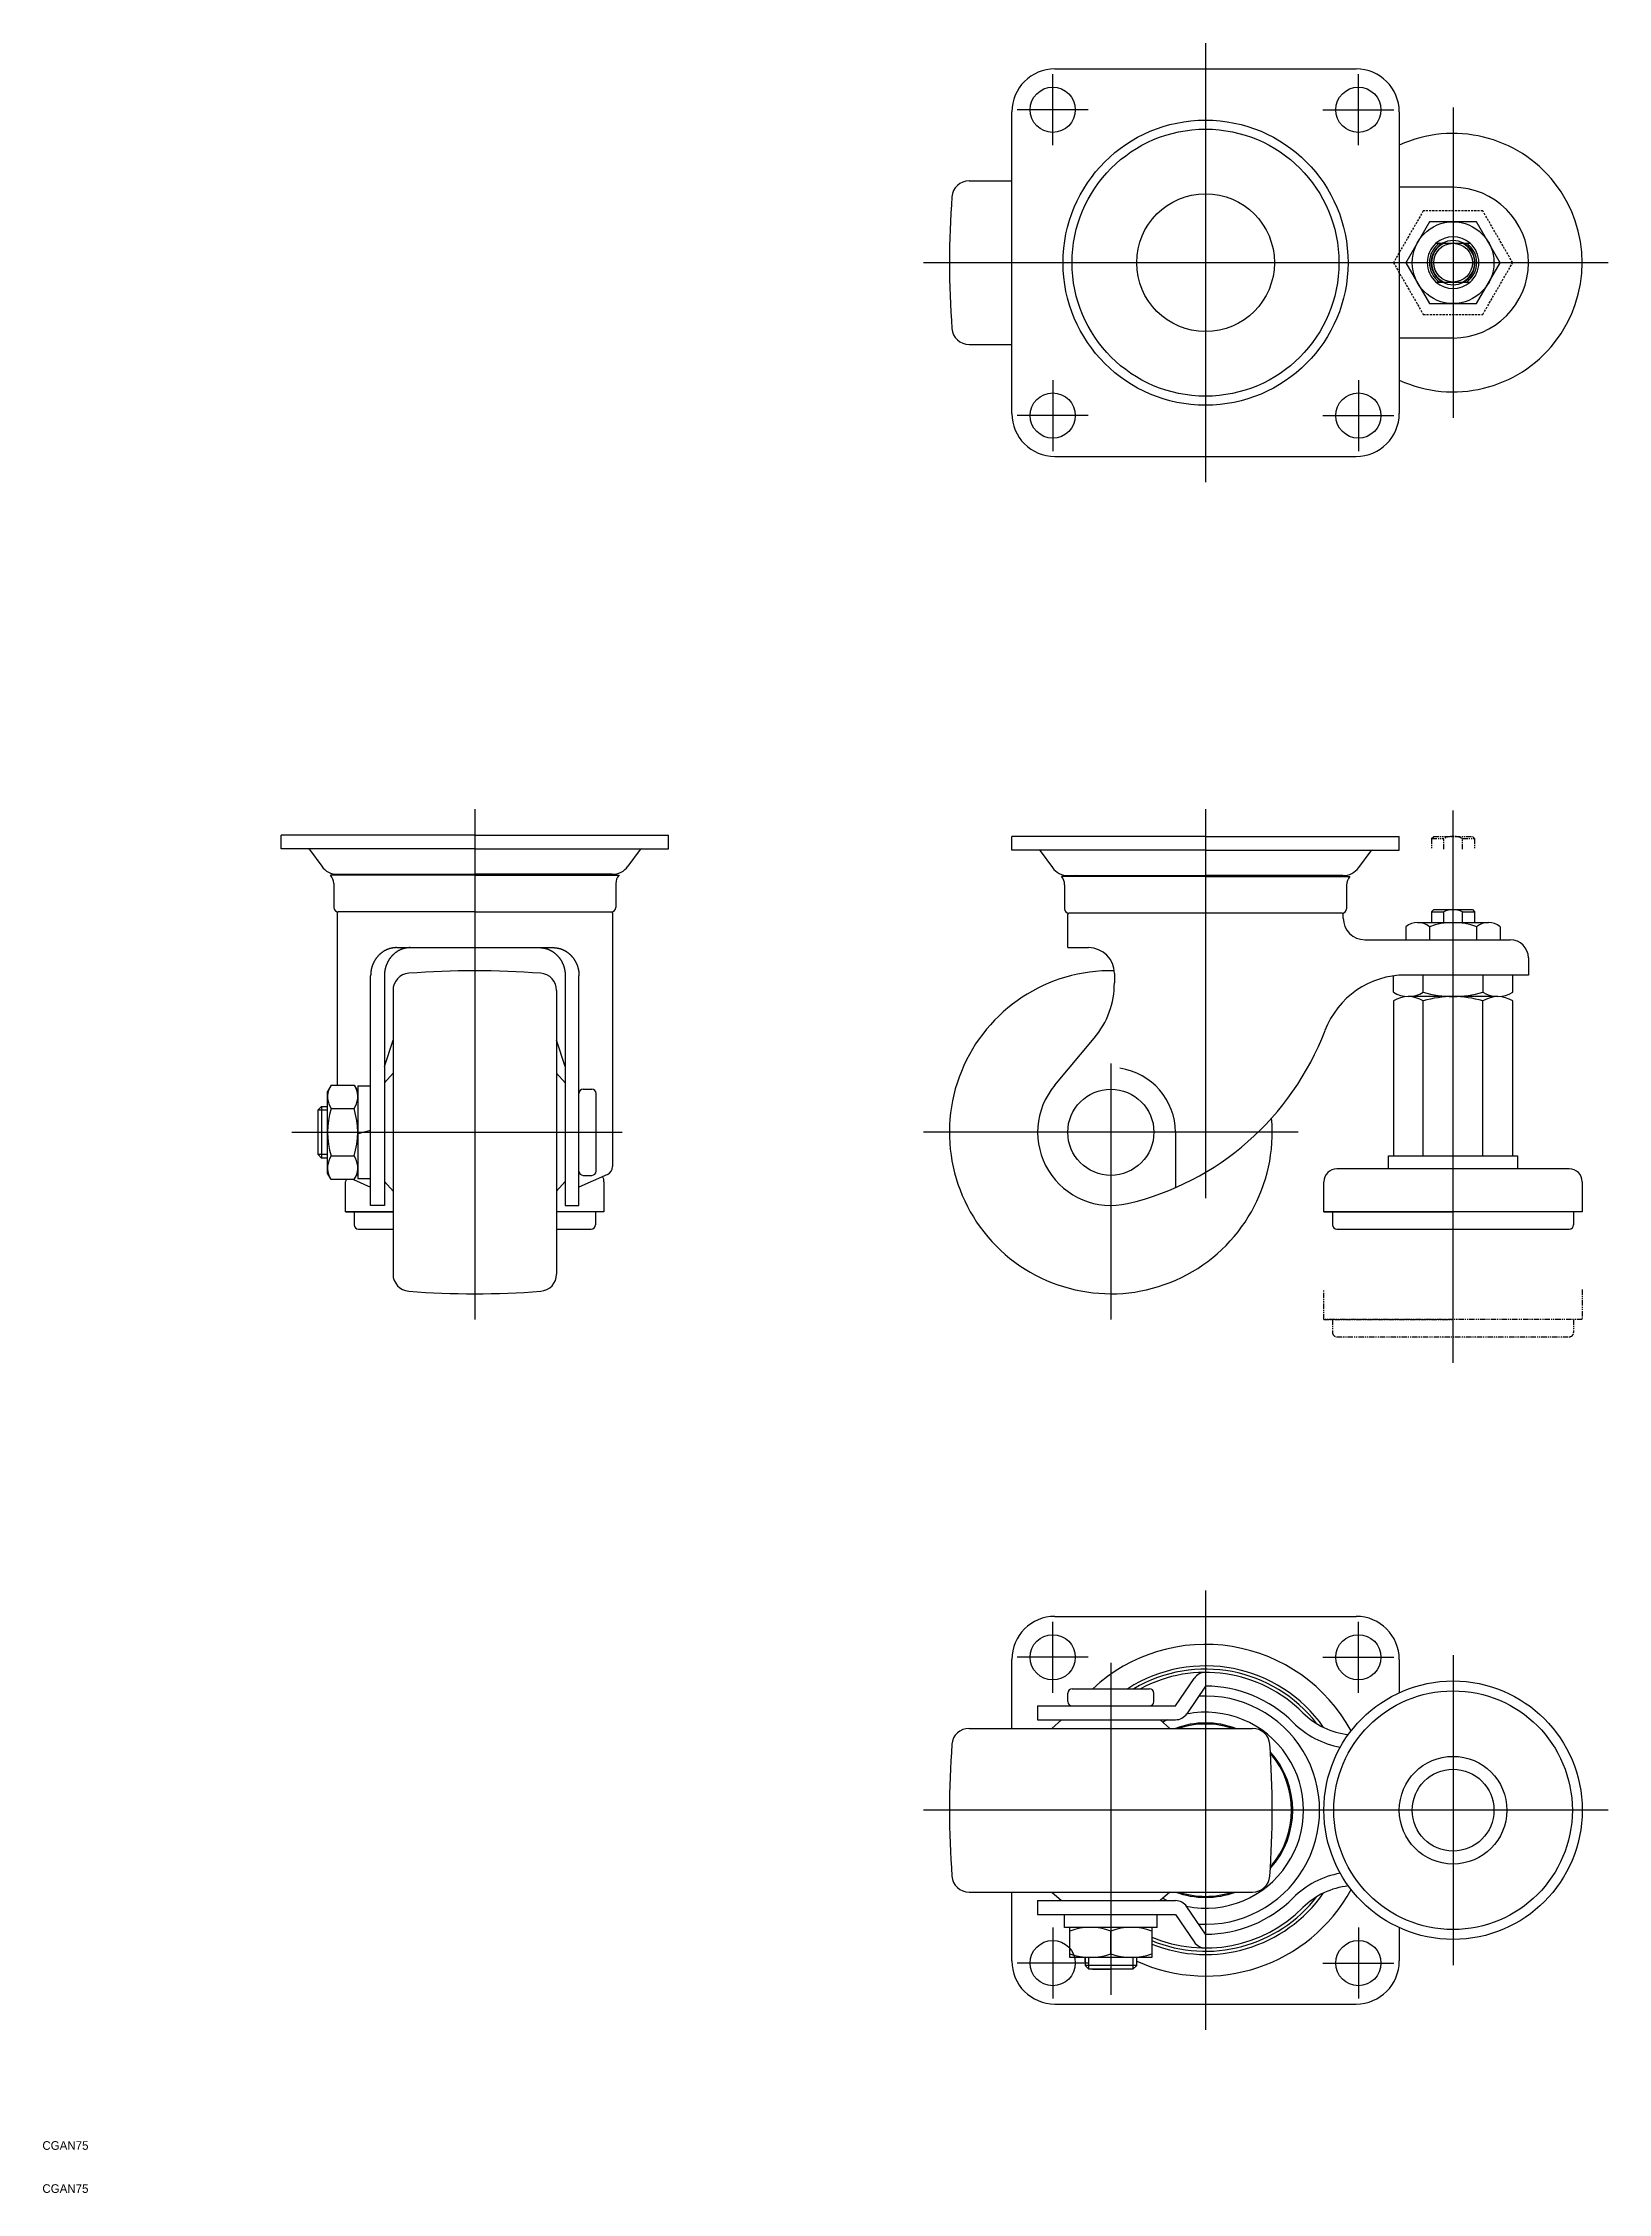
# Model space of a CAD drawing. Extents: x 10 to 374, y 10 to 509.
import ezdxf

# ---------------------------------------------------------------- set-up
doc = ezdxf.new("R2010")
doc.units = 0
for name, pattern in [('CENTER', [2, 1.25, -0.25, 0.25, -0.25]), ('DASHED', [0.75, 0.5, -0.25]), ('PHANTOM', [2.5, 1.25, -0.25, 0.25, -0.25, 0.25, -0.25])]:
    doc.linetypes.add(name, pattern=pattern)
doc.layers.get('0').update_dxf_attribs({"linetype": 'CONTINUOUS'})
doc.layers.add('CENTER', color=1, linetype='CENTER')

msp = doc.modelspace()

# ---------------------------------------------------------------- linework, layer by layer
at = {"color": 7, "linetype": 'CONTINUOUS'}
for p, q in [((245.2, 503.15), (315.2, 503.15)), ((235.2, 423.15), (235.2, 493.15)), ((325.2, 493.15), (325.2, 423.15)), ((225.27, 477.15), (235.2, 477.15)), ((337.7, 475.65), (325.2, 475.65)), ((333.73, 462.65), (341.66, 462.65)), ((333.73, 453.65), (341.66, 453.65)), ((337.7, 440.65), (325.2, 440.65)), ((225.27, 439.15), (235.2, 439.15)), ((245.2, 413.15), (315.2, 413.15)), ((110.45, 325.25), (65.45, 325.25)), ((65.45, 322.05), (65.45, 325.25)), ((110.45, 325.25), (155.45, 325.25)), ((155.45, 322.05), (155.45, 325.25)), ((280.2, 324.95), (235.2, 324.95)), ((235.2, 321.75), (235.2, 324.95)), ((280.2, 324.95), (325.2, 324.95)), ((325.2, 321.75), (325.2, 324.95)), ((110.45, 322.05), (65.45, 322.05)), ((72.07, 321.88), (74.88, 318.01)), ((110.45, 322.05), (155.45, 322.05)), ((148.83, 321.88), (146.03, 318.01)), ((280.2, 321.75), (235.2, 321.75)), ((241.82, 321.58), (244.62, 317.71)), ((280.2, 321.75), (325.2, 321.75)), ((318.58, 321.58), (315.77, 317.71)), ((110.45, 315.95), (76.95, 315.95)), ((78.52, 316.15), (110.45, 316.15)), ((80.37, 316.15), (80.11, 315.95)), ((142.38, 316.15), (110.45, 316.15)), ((110.45, 315.95), (143.95, 315.95)), ((140.54, 316.15), (140.79, 315.95)), ((280.2, 315.65), (246.7, 315.65)), ((248.27, 315.85), (280.2, 315.85)), ((250.11, 315.85), (249.85, 315.65)), ((312.13, 315.85), (280.2, 315.85)), ((280.2, 315.65), (313.7, 315.65)), ((310.28, 315.85), (310.54, 315.65)), ((77.7, 313.97), (77.7, 308.45)), ((143.2, 313.97), (143.2, 308.45)), ((247.45, 313.67), (247.45, 308.15)), ((312.95, 313.65), (312.95, 308.15)), ((78.45, 307.11), (78.45, 267.22)), ((110.45, 307.45), (78.7, 307.45)), ((110.45, 307.45), (142.2, 307.45)), ((142.45, 307.11), (142.45, 248.27)), ((248.2, 299.11), (248.2, 306.81)), ((311.95, 307.15), (248.45, 307.15)), ((312.2, 305.95), (312.2, 307.11)), ((329.47, 304.95), (345.92, 304.95)), ((332.7, 307.45), (333.2, 307.95)), ((332.7, 307.45), (332.7, 304.95)), ((332.7, 307.45), (335.52, 307.45)), ((333.2, 307.95), (342.2, 307.95)), ((335.52, 304.95), (335.52, 307.45)), ((339.88, 304.95), (339.88, 307.45)), ((339.88, 307.45), (342.7, 307.45)), ((342.2, 307.95), (342.7, 307.45)), ((342.7, 307.45), (342.7, 304.95)), ((317.2, 300.95), (351, 300.95)), ((326.73, 303.95), (326.73, 300.95)), ((332.21, 303.95), (332.21, 300.95)), ((343.18, 303.95), (343.18, 300.95)), ((348.67, 303.95), (348.67, 300.95)), ((92.25, 299.11), (128.65, 299.11)), ((248.2, 299.11), (253.03, 299.11)), ((355.2, 296.75), (355.2, 292.75)), ((86.25, 239.25), (86.25, 292.6)), ((89.45, 292.6), (89.45, 239.25)), ((131.45, 292.6), (131.45, 239.25)), ((134.65, 239.25), (134.65, 292.6)), ((259.03, 293.11), (259.03, 290.97)), ((323.84, 288.75), (323.84, 292.55)), ((355.2, 292.75), (326.64, 292.75)), ((330.77, 288.75), (330.77, 292.75)), ((344.62, 292.75), (344.62, 288.75)), ((351.55, 288.75), (351.55, 292.75)), ((91.45, 289.18), (91.45, 223.33)), ((129.45, 289.18), (129.45, 223.33)), ((323.84, 286.75), (323.84, 250.75)), ((348.09, 287.75), (327.3, 287.75)), ((330.77, 250.75), (330.77, 286.75)), ((344.62, 250.75), (344.62, 286.75)), ((351.55, 250.75), (351.55, 286.75)), ((89.45, 271.53), (91.45, 277.67)), ((131.45, 271.53), (129.45, 277.67)), ((245.17, 267.18), (254.35, 278.12)), ((91.45, 269.95), (89.45, 267.7)), ((129.45, 269.95), (131.45, 267.7)), ((77.1, 267.22), (76.25, 265.75)), ((76.25, 246.75), (76.25, 265.75)), ((77.1, 267.22), (82.4, 267.22)), ((82.4, 267.22), (83.25, 265.75)), ((83.25, 267), (83.25, 245.5)), ((83.25, 267), (86.25, 267)), ((135.65, 266.25), (137.65, 266.25)), ((138.65, 247.25), (138.65, 265.25)), ((73.95, 261.38), (74.83, 262.25)), ((73.95, 261.38), (73.95, 251.13)), ((73.95, 260.5), (73.95, 256.25)), ((74.83, 262.25), (74.83, 250.25)), ((74.83, 262.25), (76.25, 262.25)), ((77.1, 261.74), (82.4, 261.74)), ((86.25, 256.65), (83.25, 255.85)), ((273.2, 256.25), (273.2, 243.4)), ((73.95, 251.13), (74.83, 250.25)), ((76.25, 250.25), (74.83, 250.25)), ((77.1, 250.77), (82.4, 250.77)), ((322.7, 250.75), (352.7, 250.75)), ((322.7, 247.75), (322.7, 250.75)), ((352.7, 250.75), (352.7, 247.75)), ((77.1, 245.28), (76.25, 246.75)), ((82.4, 245.28), (77.1, 245.28)), ((80.45, 237.75), (80.45, 244.75)), ((82.24, 245.28), (86.25, 243.49)), ((82.4, 245.28), (83.25, 246.75)), ((83.25, 245.5), (86.25, 245.5)), ((91.45, 242.55), (89.45, 244.8)), ((129.45, 242.55), (131.45, 244.8)), ((141.27, 246.45), (134.65, 243.49)), ((135.65, 246.25), (137.65, 246.25)), ((140.45, 244.75), (140.45, 237.75)), ((307.7, 237.75), (307.7, 244.75)), ((364.7, 247.75), (310.7, 247.75)), ((367.7, 244.75), (367.7, 237.75)), ((80.45, 237.75), (91.45, 237.75)), ((91.45, 237.75), (80.45, 237.75)), ((82.45, 237.75), (82.45, 234.75)), ((89.45, 239.25), (86.25, 239.25)), ((140.45, 237.75), (129.45, 237.75)), ((131.45, 239.25), (134.65, 239.25)), ((138.45, 237.75), (138.45, 234.75)), ((367.7, 237.75), (307.7, 237.75)), ((307.7, 237.75), (337.7, 237.75)), ((309.7, 237.75), (309.7, 234.75)), ((365.7, 237.75), (365.7, 234.75)), ((83.45, 233.75), (91.45, 233.75)), ((129.45, 233.75), (137.45, 233.75)), ((310.7, 233.75), (364.7, 233.75)), ((245.2, 143.85), (315.2, 143.85)), ((235.2, 117.85), (235.2, 133.85)), ((325.2, 133.85), (325.2, 126.12)), ((248.2, 124.05), (248.2, 126.05)), ((249.2, 127.05), (267.2, 127.05)), ((268.2, 124.05), (268.2, 126.05)), ((273.2, 123.05), (277.55, 129.45)), ((280.2, 127.65), (275.84, 121.25)), ((241.2, 123.05), (273.2, 123.05)), ((241.2, 123.05), (241.2, 119.85)), ((241.2, 119.85), (273.2, 119.85)), ((244.5, 117.85), (246.75, 119.85)), ((271.9, 117.85), (269.65, 119.85)), ((225.27, 117.85), (291.12, 117.85)), ((225.27, 79.85), (291.12, 79.85)), ((235.2, 63.85), (235.2, 79.85)), ((241.2, 77.85), (273.2, 77.85)), ((241.2, 77.85), (241.2, 74.65)), ((244.5, 79.85), (246.75, 77.85)), ((271.9, 79.85), (269.65, 77.85)), ((280.2, 70.05), (275.84, 76.45)), ((241.2, 74.65), (273.2, 74.65)), ((247.45, 71.65), (247.45, 74.65)), ((268.95, 71.65), (247.45, 71.65)), ((248.7, 64.65), (248.7, 71.65)), ((258.2, 65.5), (258.2, 70.8)), ((267.7, 71.65), (267.7, 64.65)), ((268.95, 71.65), (268.95, 74.65)), ((273.2, 74.65), (277.55, 68.25)), ((325.2, 71.58), (325.2, 63.85)), ((267.7, 64.65), (248.7, 64.65)), ((252.2, 63.65), (252.2, 64.65)), ((252.2, 64.65), (252.2, 62.82)), ((264.2, 62.82), (252.2, 62.82)), ((253.07, 61.95), (252.2, 62.82)), ((263.32, 61.95), (253.07, 61.95)), ((253.95, 61.95), (258.2, 61.95)), ((262.45, 61.95), (258.2, 61.95)), ((263.32, 61.95), (264.2, 62.82)), ((264.2, 63.65), (264.2, 64.65)), ((264.2, 62.82), (264.2, 64.65)), ((245.2, 53.85), (315.2, 53.85))]:
    msp.add_line(p, q, dxfattribs=at)
at = {"color": 3, "linetype": 'PHANTOM'}
for p, q in [((332.7, 324.45), (333.2, 324.95)), ((333.2, 324.95), (342.2, 324.95)), ((342.2, 324.95), (342.7, 324.45)), ((332.7, 324.45), (335.52, 324.45)), ((332.7, 324.45), (332.7, 321.95)), ((335.52, 321.95), (335.52, 324.45)), ((339.88, 324.45), (342.7, 324.45)), ((339.88, 321.95), (339.88, 324.45)), ((342.7, 324.45), (342.7, 321.95)), ((307.7, 212.75), (307.7, 219.75)), ((367.7, 219.75), (367.7, 212.75)), ((367.7, 212.75), (307.7, 212.75)), ((307.7, 212.75), (337.7, 212.75)), ((309.7, 212.75), (309.7, 209.75)), ((365.7, 212.75), (365.7, 209.75)), ((310.7, 208.75), (364.7, 208.75))]:
    msp.add_line(p, q, dxfattribs=at)
at = {"color": 3, "linetype": 'CONTINUOUS'}
for p, q in [((76.25, 261.38), (73.95, 261.38)), ((73.95, 251.13), (76.25, 251.13)), ((253.07, 61.95), (253.07, 64.65)), ((263.32, 64.65), (263.32, 61.95))]:
    msp.add_line(p, q, dxfattribs=at)
at = {"color": 3, "linetype": 'DASHED'}
msp.add_lwpolyline([(330.77, 470.15), (323.84, 458.15), (330.77, 446.15), (344.62, 446.15), (351.55, 458.15), (344.62, 470.15)], close=True, dxfattribs=at)
at = {"color": 7, "linetype": 'CONTINUOUS'}
msp.add_lwpolyline([(332.21, 467.65), (326.73, 458.15), (332.21, 448.65), (343.18, 448.65), (348.67, 458.15), (343.18, 467.65)], close=True, dxfattribs=at)
for points in [[(92.25, 299.11, 0), (92.18, 299.11, 0), (92.11, 299.11, 0), (92.03, 299.11, 0), (91.96, 299.1, 0), (91.88, 299.1, 0), (91.81, 299.1, 0), (91.74, 299.09, 0), (91.66, 299.08, 0), (91.59, 299.07, 0), (91.52, 299.06, 0), (91.44, 299.05, 0), (91.37, 299.04, 0), (91.3, 299.03, 0), (91.23, 299.02, 0), (91.15, 299, 0), (91.08, 298.99, 0), (91.01, 298.97, 0), (90.94, 298.95, 0), (90.87, 298.94, 0), (90.79, 298.92, 0), (90.72, 298.9, 0), (90.65, 298.88, 0), (90.58, 298.86, 0), (90.51, 298.83, 0), (90.44, 298.81, 0), (90.37, 298.78, 0), (90.3, 298.76, 0), (90.23, 298.73, 0), (90.16, 298.7, 0), (90.09, 298.68, 0), (90.02, 298.65, 0), (89.96, 298.62, 0), (89.89, 298.59, 0), (89.82, 298.55, 0), (89.75, 298.52, 0), (89.69, 298.49, 0), (89.62, 298.45, 0), (89.55, 298.42, 0), (89.49, 298.38, 0), (89.42, 298.34, 0), (89.36, 298.31, 0), (89.29, 298.27, 0), (89.23, 298.23, 0), (89.17, 298.19, 0), (89.1, 298.14, 0), (89.04, 298.1, 0), (88.98, 298.06, 0), (88.92, 298.01, 0), (88.86, 297.97, 0), (88.8, 297.92, 0), (88.74, 297.88, 0), (88.68, 297.83, 0), (88.62, 297.78, 0), (88.56, 297.73, 0), (88.5, 297.69, 0), (88.45, 297.63, 0), (88.39, 297.58, 0), (88.33, 297.53, 0), (88.28, 297.48, 0), (88.22, 297.43, 0), (88.17, 297.37, 0), (88.11, 297.32, 0), (88.06, 297.26, 0), (88.01, 297.2, 0), (87.96, 297.15, 0), (87.91, 297.09, 0), (87.86, 297.03, 0), (87.81, 296.97, 0), (87.76, 296.91, 0), (87.71, 296.85, 0), (87.66, 296.79, 0), (87.61, 296.73, 0), (87.57, 296.67, 0), (87.52, 296.61, 0), (87.48, 296.54, 0), (87.43, 296.48, 0), (87.39, 296.42, 0), (87.35, 296.35, 0), (87.3, 296.29, 0), (87.26, 296.22, 0), (87.22, 296.15, 0), (87.18, 296.08, 0), (87.14, 296.02, 0), (87.11, 295.95, 0), (87.07, 295.88, 0), (87.03, 295.81, 0), (87, 295.74, 0), (86.96, 295.67, 0), (86.93, 295.6, 0), (86.89, 295.53, 0), (86.86, 295.46, 0), (86.83, 295.38, 0), (86.8, 295.31, 0), (86.77, 295.24, 0), (86.74, 295.17, 0), (86.71, 295.09, 0), (86.68, 295.02, 0), (86.65, 294.94, 0), (86.63, 294.87, 0), (86.6, 294.79, 0), (86.58, 294.72, 0), (86.56, 294.64, 0), (86.53, 294.57, 0), (86.51, 294.49, 0), (86.49, 294.41, 0), (86.47, 294.34, 0), (86.45, 294.26, 0), (86.43, 294.18, 0), (86.41, 294.11, 0), (86.4, 294.03, 0), (86.38, 293.95, 0), (86.37, 293.87, 0), (86.35, 293.79, 0), (86.34, 293.71, 0), (86.33, 293.63, 0), (86.32, 293.56, 0), (86.31, 293.48, 0), (86.3, 293.4, 0), (86.29, 293.32, 0), (86.28, 293.24, 0), (86.27, 293.16, 0), (86.27, 293.08, 0), (86.26, 293, 0), (86.26, 292.92, 0), (86.26, 292.84, 0), (86.25, 292.76, 0), (86.25, 292.68, 0), (86.25, 292.6, 0)], [(95.45, 299.11, 0), (95.38, 299.11, 0), (95.31, 299.11, 0), (95.23, 299.11, 0), (95.16, 299.1, 0), (95.08, 299.1, 0), (95.01, 299.1, 0), (94.94, 299.09, 0), (94.86, 299.08, 0), (94.79, 299.07, 0), (94.72, 299.06, 0), (94.64, 299.05, 0), (94.57, 299.04, 0), (94.5, 299.03, 0), (94.43, 299.02, 0), (94.35, 299, 0), (94.28, 298.99, 0), (94.21, 298.97, 0), (94.14, 298.95, 0), (94.07, 298.94, 0), (93.99, 298.92, 0), (93.92, 298.9, 0), (93.85, 298.88, 0), (93.78, 298.86, 0), (93.71, 298.83, 0), (93.64, 298.81, 0), (93.57, 298.78, 0), (93.5, 298.76, 0), (93.43, 298.73, 0), (93.36, 298.7, 0), (93.29, 298.68, 0), (93.22, 298.65, 0), (93.16, 298.62, 0), (93.09, 298.59, 0), (93.02, 298.55, 0), (92.95, 298.52, 0), (92.89, 298.49, 0), (92.82, 298.45, 0), (92.75, 298.42, 0), (92.69, 298.38, 0), (92.62, 298.34, 0), (92.56, 298.31, 0), (92.49, 298.27, 0), (92.43, 298.23, 0), (92.37, 298.19, 0), (92.3, 298.14, 0), (92.24, 298.1, 0), (92.18, 298.06, 0), (92.12, 298.01, 0), (92.06, 297.97, 0), (92, 297.92, 0), (91.94, 297.88, 0), (91.88, 297.83, 0), (91.82, 297.78, 0), (91.76, 297.73, 0), (91.7, 297.69, 0), (91.65, 297.63, 0), (91.59, 297.58, 0), (91.53, 297.53, 0), (91.48, 297.48, 0), (91.42, 297.43, 0), (91.37, 297.37, 0), (91.31, 297.32, 0), (91.26, 297.26, 0), (91.21, 297.2, 0), (91.16, 297.15, 0), (91.11, 297.09, 0), (91.06, 297.03, 0), (91.01, 296.97, 0), (90.96, 296.91, 0), (90.91, 296.85, 0), (90.86, 296.79, 0), (90.81, 296.73, 0), (90.77, 296.67, 0), (90.72, 296.61, 0), (90.68, 296.54, 0), (90.63, 296.48, 0), (90.59, 296.42, 0), (90.55, 296.35, 0), (90.5, 296.29, 0), (90.46, 296.22, 0), (90.42, 296.15, 0), (90.38, 296.08, 0), (90.34, 296.02, 0), (90.31, 295.95, 0), (90.27, 295.88, 0), (90.23, 295.81, 0), (90.2, 295.74, 0), (90.16, 295.67, 0), (90.13, 295.6, 0), (90.09, 295.53, 0), (90.06, 295.46, 0), (90.03, 295.38, 0), (90, 295.31, 0), (89.97, 295.24, 0), (89.94, 295.17, 0), (89.91, 295.09, 0), (89.88, 295.02, 0), (89.85, 294.94, 0), (89.83, 294.87, 0), (89.8, 294.79, 0), (89.78, 294.72, 0), (89.75, 294.64, 0), (89.73, 294.57, 0), (89.71, 294.49, 0), (89.69, 294.41, 0), (89.67, 294.34, 0), (89.65, 294.26, 0), (89.63, 294.18, 0), (89.61, 294.11, 0), (89.6, 294.03, 0), (89.58, 293.95, 0), (89.57, 293.87, 0), (89.55, 293.79, 0), (89.54, 293.71, 0), (89.53, 293.63, 0), (89.52, 293.56, 0), (89.51, 293.48, 0), (89.5, 293.4, 0), (89.49, 293.32, 0), (89.48, 293.24, 0), (89.47, 293.16, 0), (89.47, 293.08, 0), (89.46, 293, 0), (89.46, 292.92, 0), (89.46, 292.84, 0), (89.45, 292.76, 0), (89.45, 292.68, 0), (89.45, 292.6, 0)], [(125.45, 299.11, 0), (125.53, 299.11, 0), (125.6, 299.11, 0), (125.67, 299.11, 0), (125.75, 299.1, 0), (125.82, 299.1, 0), (125.89, 299.1, 0), (125.97, 299.09, 0), (126.04, 299.08, 0), (126.11, 299.07, 0), (126.19, 299.06, 0), (126.26, 299.05, 0), (126.33, 299.04, 0), (126.41, 299.03, 0), (126.48, 299.02, 0), (126.55, 299, 0), (126.62, 298.99, 0), (126.69, 298.97, 0), (126.77, 298.95, 0), (126.84, 298.94, 0), (126.91, 298.92, 0), (126.98, 298.9, 0), (127.05, 298.88, 0), (127.12, 298.86, 0), (127.19, 298.83, 0), (127.26, 298.81, 0), (127.33, 298.78, 0), (127.4, 298.76, 0), (127.47, 298.73, 0), (127.54, 298.7, 0), (127.61, 298.68, 0), (127.68, 298.65, 0), (127.75, 298.62, 0), (127.82, 298.59, 0), (127.88, 298.55, 0), (127.95, 298.52, 0), (128.02, 298.49, 0), (128.08, 298.45, 0), (128.15, 298.42, 0), (128.22, 298.38, 0), (128.28, 298.34, 0), (128.34, 298.31, 0), (128.41, 298.27, 0), (128.47, 298.23, 0), (128.54, 298.19, 0), (128.6, 298.14, 0), (128.66, 298.1, 0), (128.72, 298.06, 0), (128.79, 298.01, 0), (128.85, 297.97, 0), (128.91, 297.92, 0), (128.97, 297.88, 0), (129.03, 297.83, 0), (129.09, 297.78, 0), (129.14, 297.73, 0), (129.2, 297.69, 0), (129.26, 297.63, 0), (129.31, 297.58, 0), (129.37, 297.53, 0), (129.43, 297.48, 0), (129.48, 297.43, 0), (129.54, 297.37, 0), (129.59, 297.32, 0), (129.64, 297.26, 0), (129.69, 297.2, 0), (129.75, 297.15, 0), (129.8, 297.09, 0), (129.85, 297.03, 0), (129.9, 296.97, 0), (129.95, 296.91, 0), (130, 296.85, 0), (130.04, 296.79, 0), (130.09, 296.73, 0), (130.14, 296.67, 0), (130.18, 296.61, 0), (130.23, 296.54, 0), (130.27, 296.48, 0), (130.31, 296.42, 0), (130.36, 296.35, 0), (130.4, 296.29, 0), (130.44, 296.22, 0), (130.48, 296.15, 0), (130.52, 296.08, 0), (130.56, 296.02, 0), (130.6, 295.95, 0), (130.64, 295.88, 0), (130.67, 295.81, 0), (130.71, 295.74, 0), (130.74, 295.67, 0), (130.78, 295.6, 0), (130.81, 295.53, 0), (130.84, 295.46, 0), (130.88, 295.38, 0), (130.91, 295.31, 0), (130.94, 295.24, 0), (130.97, 295.17, 0), (131, 295.09, 0), (131.02, 295.02, 0), (131.05, 294.94, 0), (131.08, 294.87, 0), (131.1, 294.79, 0), (131.13, 294.72, 0), (131.15, 294.64, 0), (131.17, 294.57, 0), (131.19, 294.49, 0), (131.22, 294.41, 0), (131.24, 294.34, 0), (131.25, 294.26, 0), (131.27, 294.18, 0), (131.29, 294.11, 0), (131.31, 294.03, 0), (131.32, 293.95, 0), (131.34, 293.87, 0), (131.35, 293.79, 0), (131.36, 293.71, 0), (131.38, 293.63, 0), (131.39, 293.56, 0), (131.4, 293.48, 0), (131.41, 293.4, 0), (131.42, 293.32, 0), (131.42, 293.24, 0), (131.43, 293.16, 0), (131.44, 293.08, 0), (131.44, 293, 0), (131.44, 292.92, 0), (131.45, 292.84, 0), (131.45, 292.76, 0), (131.45, 292.68, 0), (131.45, 292.6, 0)], [(128.65, 299.11, 0), (128.73, 299.11, 0), (128.8, 299.11, 0), (128.87, 299.11, 0), (128.95, 299.1, 0), (129.02, 299.1, 0), (129.09, 299.1, 0), (129.17, 299.09, 0), (129.24, 299.08, 0), (129.31, 299.07, 0), (129.39, 299.06, 0), (129.46, 299.05, 0), (129.53, 299.04, 0), (129.6, 299.03, 0), (129.68, 299.02, 0), (129.75, 299, 0), (129.82, 298.99, 0), (129.9, 298.97, 0), (129.97, 298.95, 0), (130.04, 298.94, 0), (130.11, 298.92, 0), (130.18, 298.9, 0), (130.25, 298.88, 0), (130.32, 298.86, 0), (130.39, 298.83, 0), (130.46, 298.81, 0), (130.53, 298.78, 0), (130.6, 298.76, 0), (130.67, 298.73, 0), (130.74, 298.7, 0), (130.81, 298.68, 0), (130.88, 298.65, 0), (130.95, 298.62, 0), (131.02, 298.59, 0), (131.08, 298.55, 0), (131.15, 298.52, 0), (131.22, 298.49, 0), (131.28, 298.45, 0), (131.35, 298.42, 0), (131.41, 298.38, 0), (131.48, 298.34, 0), (131.54, 298.31, 0), (131.61, 298.27, 0), (131.67, 298.23, 0), (131.74, 298.19, 0), (131.8, 298.14, 0), (131.86, 298.1, 0), (131.92, 298.06, 0), (131.99, 298.01, 0), (132.05, 297.97, 0), (132.11, 297.92, 0), (132.17, 297.88, 0), (132.23, 297.83, 0), (132.28, 297.78, 0), (132.34, 297.73, 0), (132.4, 297.69, 0), (132.46, 297.63, 0), (132.51, 297.58, 0), (132.57, 297.53, 0), (132.63, 297.48, 0), (132.68, 297.43, 0), (132.74, 297.37, 0), (132.79, 297.32, 0), (132.84, 297.26, 0), (132.9, 297.2, 0), (132.95, 297.15, 0), (133, 297.09, 0), (133.05, 297.03, 0), (133.1, 296.97, 0), (133.15, 296.91, 0), (133.19, 296.85, 0), (133.24, 296.79, 0), (133.29, 296.73, 0), (133.34, 296.67, 0), (133.38, 296.61, 0), (133.43, 296.54, 0), (133.47, 296.48, 0), (133.51, 296.42, 0), (133.56, 296.35, 0), (133.6, 296.29, 0), (133.64, 296.22, 0), (133.68, 296.15, 0), (133.72, 296.08, 0), (133.76, 296.02, 0), (133.8, 295.95, 0), (133.84, 295.88, 0), (133.87, 295.81, 0), (133.91, 295.74, 0), (133.94, 295.67, 0), (133.98, 295.6, 0), (134.01, 295.53, 0), (134.04, 295.46, 0), (134.08, 295.38, 0), (134.11, 295.31, 0), (134.14, 295.24, 0), (134.17, 295.17, 0), (134.19, 295.09, 0), (134.22, 295.02, 0), (134.25, 294.94, 0), (134.28, 294.87, 0), (134.3, 294.79, 0), (134.33, 294.72, 0), (134.35, 294.64, 0), (134.37, 294.57, 0), (134.39, 294.49, 0), (134.41, 294.41, 0), (134.44, 294.34, 0), (134.45, 294.26, 0), (134.47, 294.18, 0), (134.49, 294.11, 0), (134.51, 294.03, 0), (134.52, 293.95, 0), (134.54, 293.87, 0), (134.55, 293.79, 0), (134.56, 293.71, 0), (134.58, 293.63, 0), (134.59, 293.56, 0), (134.6, 293.48, 0), (134.61, 293.4, 0), (134.62, 293.32, 0), (134.62, 293.24, 0), (134.63, 293.16, 0), (134.64, 293.08, 0), (134.64, 293, 0), (134.65, 292.92, 0), (134.65, 292.84, 0), (134.65, 292.76, 0), (134.65, 292.68, 0), (134.65, 292.6, 0)]]:
    msp.add_polyline3d(points, dxfattribs=at)
for centre, radius in [((244.7, 493.65), 5.25), ((315.7, 493.65), 5.25), ((280.2, 458.15), 33.1), ((280.2, 458.15), 31), ((280.2, 458.15), 16), ((337.7, 458.15), 9.5), ((337.7, 458.15), 4.5), ((244.7, 422.65), 5.25), ((315.7, 422.65), 5.25), ((258.2, 256.25), 10), ((244.7, 134.35), 5.25), ((315.7, 134.35), 5.25), ((337.7, 98.85), 30), ((337.7, 98.85), 27.71), ((337.7, 98.85), 12.5), ((337.7, 98.85), 9.5), ((244.7, 63.35), 5.25), ((315.7, 63.35), 5.25)]:
    msp.add_circle(centre, radius, dxfattribs=at)
for centre, radius, start, end in [((245.2, 493.15), 10, 90, 180), ((315.2, 493.15), 10, 0, 90), ((337.7, 458.15), 30, 245.3757, 114.6243), ((225.27, 473.15), 4, 90, 175.6108), ((337.7, 458.15), 17.5, 270, 90), ((420.7, 458.15), 200, 175.6108, 184.3892), ((337.7, 458.15), 6, 131.4096, 228.5904), ((337.7, 458.15), 5.5, 125.0968, 234.9032), ((337.7, 458.15), 5, 115.8419, 244.1581), ((337.7, 458.15), 5.12, 61.4079, 118.5921), ((337.7, 458.15), 5, 295.8419, 64.1581), ((337.7, 458.15), 5.5, 305.0968, 54.9032), ((337.7, 458.15), 6, 311.4096, 48.5904), ((337.7, 458.15), 5.12, 241.4079, 298.5921), ((225.27, 443.15), 4, 184.3892, 270), ((245.2, 423.15), 10, 180, 270), ((315.2, 423.15), 10, 270, 360), ((71.75, 321.65), 0.4, 35.9142, 90), ((149.16, 321.65), 0.4, 90, 144.0858), ((241.49, 321.35), 0.4, 35.9142, 90), ((318.9, 321.35), 0.4, 90, 144.0858), ((78.52, 320.65), 4.5, 215.9142, 270), ((74.7, 313.97), 3, 0, 41.4096), ((142.38, 320.65), 4.5, 270, 324.0858), ((146.2, 313.97), 3, 138.5904, 180), ((248.27, 320.35), 4.5, 215.9142, 270), ((244.45, 313.67), 3, 0, 41.4096), ((312.13, 320.35), 4.5, 270, 324.0858), ((315.99, 313.65), 3.04, 138.8879, 180), ((78.7, 308.45), 1, 180, 270), ((82.45, 307.11), 4, 174.7631, 180), ((142.2, 308.45), 1, 270, 0), ((138.45, 307.11), 4, 0, 5.2369), ((248.45, 308.15), 1, 180, 270), ((252.2, 306.81), 4, 174.7631, 180), ((311.95, 308.15), 1, 270, 0), ((308.2, 307.11), 4, 0, 0.9898), ((317.2, 305.95), 5, 180, 270), ((329.47, 300.69), 4.26, 49.932, 130.068), ((337.7, 289.41), 15.54, 69.3345, 110.6655), ((337.7, 302.95), 5, 64.1581, 115.8419), ((345.92, 300.69), 4.26, 49.932, 130.068), ((351, 296.75), 4.2, 0, 90), ((253.03, 293.11), 6, 0, 90), ((95.45, 289.18), 4, 94.3892, 180), ((110.45, 93.75), 200, 85.6108, 94.3892), ((125.45, 289.18), 4, 0, 85.6108), ((258.2, 256.25), 37.5, 88.7766, 5.0273), ((239.03, 290.97), 20, 320, 0), ((326.64, 272.75), 20, 90, 159.1704), ((327.3, 294.25), 6.5, 237.7958, 302.2042), ((327.3, 281.25), 6.5, 57.7958, 122.2042), ((337.7, 312.25), 24.5, 253.5736, 286.4264), ((337.7, 263.25), 24.5, 73.5736, 106.4264), ((348.09, 294.25), 6.5, 237.7958, 302.2042), ((348.09, 281.25), 6.5, 57.7958, 122.2042), ((247.2, 302.97), 65, 283.248, 339.1704), ((258.2, 256.25), 15, 0, 81.8483), ((81.11, 264.48), 4.86, 154.3842, 214.3842), ((78.4, 264.48), 4.86, 325.6158, 25.6158), ((135.65, 265.25), 1, 90, 180), ((137.65, 265.25), 1, 0, 90), ((258.2, 256.25), 17, 140, 283.248), ((94.4, 256.25), 18.15, 162.412, 197.588), ((65.1, 256.25), 18.15, 342.412, 17.588), ((81.11, 248.03), 4.86, 145.6158, 205.6158), ((78.4, 248.03), 4.86, 334.3842, 34.3842), ((83.45, 244.75), 3, 169.8176, 180), ((135.65, 247.25), 1, 180, 270), ((137.65, 247.25), 1, 270, 0), ((137.45, 244.75), 3, 0, 23.8806), ((140.45, 248.27), 2, 294.0696, 0), ((310.7, 244.75), 3, 90, 180), ((364.7, 244.75), 3, 0, 90), ((83.45, 234.75), 1, 180, 270), ((137.45, 234.75), 1, 270, 0), ((310.7, 234.75), 1, 180, 270), ((364.7, 234.75), 1, 270, 0), ((95.45, 223.33), 4, 180, 265.6108), ((125.45, 223.33), 4, 274.3892, 0), ((110.45, 418.75), 200, 265.6108, 274.3892), ((245.2, 133.85), 10, 90, 180), ((315.2, 133.85), 10, 0, 90), ((280.2, 98.85), 38.5, 28.5667, 132.9063), ((280.2, 98.85), 33.5, 35.0105, 122.6703), ((280.2, 98.85), 32.75, 37.78, 120.5632), ((280.2, 98.85), 32, 44.9971, 118.2065), ((280.2, 127.65), 3.2, 90, 145.7705), ((249.2, 126.05), 1, 90, 180), ((267.2, 126.05), 1, 0, 90), ((280.2, 98.85), 26.5, 266.5437, 93.4563), ((280.2, 98.85), 28.8, 44.9971, 90), ((249.2, 124.05), 1, 180, 270), ((267.2, 124.05), 1, 270, 0), ((280.2, 98.85), 22.75, 112.6199, 115.9196), ((273.2, 123.05), 3.2, 270, 325.7705), ((280.2, 98.85), 22.75, 258.8179, 101.1821), ((315.2, 133.85), 17.5, 224.9971, 264.0852), ((225.27, 113.85), 4, 90, 175.6108), ((280.2, 98.85), 20.25, 69.7633, 110.2367), ((280.2, 98.85), 20, 71.8051, 108.1949), ((291.12, 113.85), 4, 4.3892, 90), ((315.2, 133.85), 20.7, 224.9971, 259.7223), ((420.7, 98.85), 200, 175.6108, 184.3892), ((95.7, 98.85), 200, 355.6108, 4.3892), ((280.2, 98.85), 20.25, 317.9625, 42.0375), ((280.2, 98.85), 20, 318.8817, 41.1183), ((225.27, 83.85), 4, 184.3892, 270), ((280.2, 98.85), 38.5, 245.4439, 331.4333), ((291.12, 83.85), 4, 270, 355.6108), ((315.2, 63.85), 20.7, 100.2777, 135.0029), ((315.2, 63.85), 17.5, 95.9148, 135.0029), ((280.2, 98.85), 33.5, 248.091, 324.9895), ((280.2, 98.85), 32.75, 247.5623, 322.22), ((280.2, 98.85), 32, 247.0066, 315.0029), ((280.2, 98.85), 22.75, 244.0804, 247.3801), ((280.2, 98.85), 20.25, 249.7633, 290.2367), ((273.2, 74.65), 3.2, 34.2295, 90), ((280.2, 98.85), 20, 251.8051, 288.1949), ((280.2, 98.85), 28.8, 270, 315.0029), ((253.45, 57.93), 13.72, 69.7438, 110.2562), ((262.95, 57.93), 13.72, 69.7438, 110.2562), ((253.45, 78.37), 13.72, 249.7438, 290.2562), ((262.95, 78.37), 13.72, 249.7438, 290.2562), ((280.2, 70.05), 3.2, 214.2295, 270), ((245.2, 63.85), 10, 180, 270), ((315.2, 63.85), 10, 270, 360)]:
    msp.add_arc(centre, radius, start, end, dxfattribs=at)
at = {"color": 3, "linetype": 'CONTINUOUS'}
for radius, start, end in [(5.12, 118.5921, 241.4079), (6, 48.5904, 131.4096), (5.12, 298.5921, 61.4079), (6, 228.5904, 311.4096)]:
    msp.add_arc((337.7, 458.15), radius, start, end, dxfattribs=at)
at = {"color": 3, "linetype": 'PHANTOM'}
for centre, radius, start, end in [((337.7, 319.95), 5, 64.1581, 115.8419), ((310.7, 209.75), 1, 180, 270), ((364.7, 209.75), 1, 270, 0)]:
    msp.add_arc(centre, radius, start, end, dxfattribs=at)
at = {"layer": 'CENTER', "color": 1, "linetype": 'CONTINUOUS'}
for p, q in [((280.2, 509.15), (280.2, 407.15)), ((244.7, 485.4), (244.7, 501.9)), ((315.7, 485.4), (315.7, 501.9)), ((252.95, 493.65), (236.45, 493.65)), ((307.45, 493.65), (323.95, 493.65)), ((337.7, 494.15), (337.7, 422.15)), ((373.7, 458.15), (214.7, 458.15)), ((244.7, 430.9), (244.7, 414.4)), ((315.7, 430.9), (315.7, 414.4)), ((252.95, 422.65), (236.45, 422.65)), ((307.45, 422.65), (323.95, 422.65)), ((110.45, 331.25), (110.45, 212.75)), ((280.2, 331.25), (280.2, 240.97)), ((337.7, 202.75), (337.7, 330.95)), ((258.2, 272.25), (258.2, 212.75)), ((67.95, 256.25), (144.65, 256.25)), ((301.7, 256.25), (214.7, 256.25)), ((280.2, 149.85), (280.2, 47.85)), ((244.7, 126.1), (244.7, 142.6)), ((315.7, 126.1), (315.7, 142.6)), ((337.7, 134.85), (337.7, 62.85)), ((252.95, 134.35), (236.45, 134.35)), ((258.2, 133.05), (258.2, 55.95)), ((307.45, 134.35), (323.95, 134.35)), ((373.7, 98.85), (214.7, 98.85)), ((244.7, 71.6), (244.7, 55.1)), ((315.7, 71.6), (315.7, 55.1)), ((252.95, 63.35), (236.45, 63.35)), ((307.45, 63.35), (323.95, 63.35))]:
    msp.add_line(p, q, dxfattribs=at)

# ---------------------------------------------------------------- texts
at = {"color": 7, "linetype": 'CONTINUOUS'}
for p in [(10, 20), (10, 10)]:
    msp.add_text('CGAN75', height=2, dxfattribs=at).set_placement(p)

doc.saveas('drawing.dxf')
